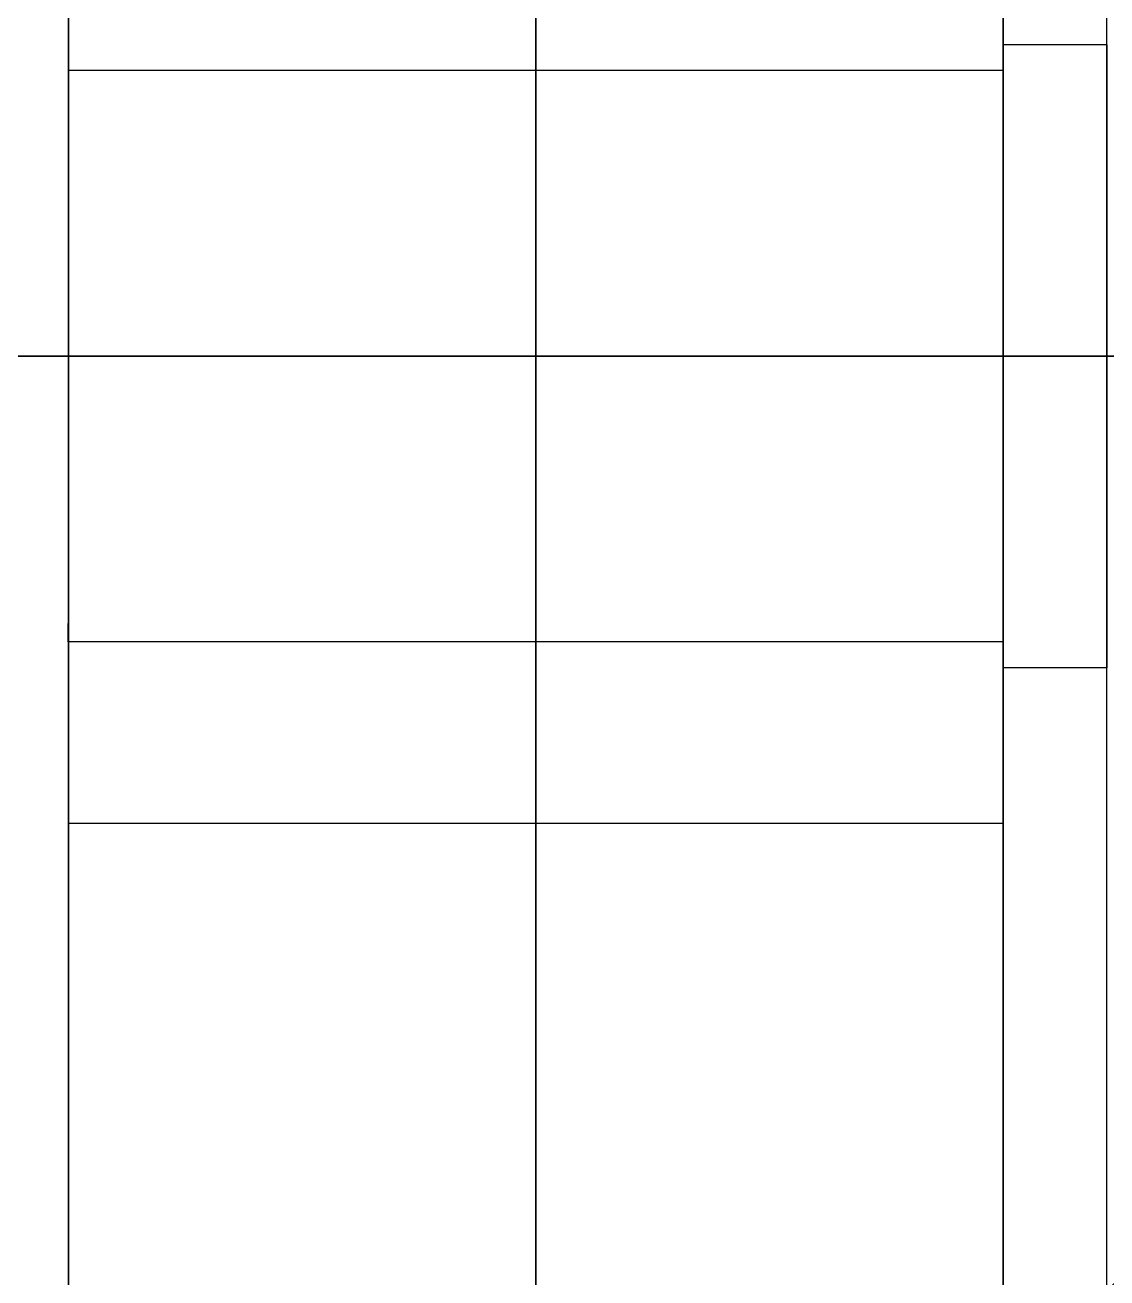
# Model space of a CAD drawing. Header units: millimetres. Extents: x -6529 to 809, y -8611 to 207.
# Drawn here: x 750.19 to 771.03, y -7332.75 to -7308.63 of the extents above; entities that cross this region are included whole.
import ezdxf

# ---------------------------------------------------------------- set-up
doc = ezdxf.new("R2010")
doc.units = ezdxf.units.MM
doc.header["$MEASUREMENT"] = 0
doc.layers.add('platen', color=7, linetype='Continuous', true_color=0x007f00)
doc.layers.add('staal', color=5, linetype='Continuous', true_color=0x0000ff)

# ---------------------------------------------------------------- blocks, each defined once
blk = doc.blocks.new('plaat base')
at = {"layer": 'platen'}
for p, q in [((20, -32), (20, -32, 18)), ((14.5, -37.5), (14.5, -37.5, 18)), ((25.5, -37.5), (25.5, -37.5, 18)), ((20, -43), (20, -43, 18)), ((20, -107), (20, -107, 18)), ((14.5, -112.5), (14.5, -112.5, 18)), ((25.5, -112.5), (25.5, -112.5, 18)), ((20, -118), (20, -118, 18)), ((20, -182), (20, -182, 18)), ((14.5, -187.5), (14.5, -187.5, 18)), ((25.5, -187.5), (25.5, -187.5, 18)), ((20, -193), (20, -193, 18)), ((20, -257), (20, -257, 18)), ((14.5, -262.5), (14.5, -262.5, 18)), ((25.5, -262.5), (25.5, -262.5, 18)), ((20, -268), (20, -268, 18)), ((20, -632), (20, -632, 18)), ((14.5, -637.5), (14.5, -637.5, 18)), ((25.5, -637.5), (25.5, -637.5, 18)), ((20, -643), (20, -643, 18)), ((20, -707), (20, -707, 18)), ((14.5, -712.5), (14.5, -712.5, 18)), ((25.5, -712.5), (25.5, -712.5, 18)), ((20, -718), (20, -718, 18)), ((20, -782), (20, -782, 18)), ((14.5, -787.5), (14.5, -787.5, 18)), ((25.5, -787.5), (25.5, -787.5, 18)), ((20, -793), (20, -793, 18)), ((20, -857), (20, -857, 18)), ((14.5, -862.5), (14.5, -862.5, 18)), ((25.5, -862.5), (25.5, -862.5, 18)), ((20, -868), (20, -868, 18))]:
    blk.add_line(p, q, dxfattribs=at)
for points in [[(1258, -300), (1258, -121), (1258, 58)], [(1258, -300, 18), (1258, -121, 18), (1258, 58, 18)], [(1258, -300, 9), (1258, -121, 9), (1258, 58, 9)], [(358, 0), (179, 0), (0, 0)], [(358, 0, 18), (179, 0, 18), (0, 0, 18)], [(358, 0, 9), (179, 0, 9), (0, 0, 9)], [(0, -300), (29, -300), (58, -300)], [(0, -300, 18), (29, -300, 18), (58, -300, 18)], [(0, -300, 9), (29, -300, 9), (58, -300, 9)], [(29, -300), (29, -300, 9), (29, -300, 18)], [(58, -600), (29, -600), (0, -600)], [(58, -600, 18), (29, -600, 18), (0, -600, 18)], [(58, -600, 9), (29, -600, 9), (0, -600, 9)], [(29, -600), (29, -600, 9), (29, -600, 18)], [(0, -900), (29, -900), (58, -900)], [(0, -900, 18), (29, -900, 18), (58, -900, 18)], [(0, -900, 9), (29, -900, 9), (58, -900, 9)], [(29, -900), (29, -900, 9), (29, -900, 18)]]:
    blk.add_open_spline(points, degree=2, dxfattribs=at)
for points in [[(25.5, -37.5), (25.5, -43), (20, -43), (14.5, -43), (14.5, -37.5), (14.5, -32), (20, -32), (25.5, -32), (25.5, -37.5)], [(25.5, -37.5, 18), (25.5, -43, 18), (20, -43, 18), (14.5, -43, 18), (14.5, -37.5, 18), (14.5, -32, 18), (20, -32, 18), (25.5, -32, 18), (25.5, -37.5, 18)], [(25.5, -112.5), (25.5, -118), (20, -118), (14.5, -118), (14.5, -112.5), (14.5, -107), (20, -107), (25.5, -107), (25.5, -112.5)], [(25.5, -112.5, 18), (25.5, -118, 18), (20, -118, 18), (14.5, -118, 18), (14.5, -112.5, 18), (14.5, -107, 18), (20, -107, 18), (25.5, -107, 18), (25.5, -112.5, 18)], [(25.5, -187.5), (25.5, -193), (20, -193), (14.5, -193), (14.5, -187.5), (14.5, -182), (20, -182), (25.5, -182), (25.5, -187.5)], [(25.5, -187.5, 18), (25.5, -193, 18), (20, -193, 18), (14.5, -193, 18), (14.5, -187.5, 18), (14.5, -182, 18), (20, -182, 18), (25.5, -182, 18), (25.5, -187.5, 18)], [(25.5, -262.5), (25.5, -268), (20, -268), (14.5, -268), (14.5, -262.5), (14.5, -257), (20, -257), (25.5, -257), (25.5, -262.5)], [(25.5, -262.5, 18), (25.5, -268, 18), (20, -268, 18), (14.5, -268, 18), (14.5, -262.5, 18), (14.5, -257, 18), (20, -257, 18), (25.5, -257, 18), (25.5, -262.5, 18)], [(25.5, -637.5), (25.5, -643), (20, -643), (14.5, -643), (14.5, -637.5), (14.5, -632), (20, -632), (25.5, -632), (25.5, -637.5)], [(25.5, -637.5, 18), (25.5, -643, 18), (20, -643, 18), (14.5, -643, 18), (14.5, -637.5, 18), (14.5, -632, 18), (20, -632, 18), (25.5, -632, 18), (25.5, -637.5, 18)], [(25.5, -712.5), (25.5, -718), (20, -718), (14.5, -718), (14.5, -712.5), (14.5, -707), (20, -707), (25.5, -707), (25.5, -712.5)], [(25.5, -712.5, 18), (25.5, -718, 18), (20, -718, 18), (14.5, -718, 18), (14.5, -712.5, 18), (14.5, -707, 18), (20, -707, 18), (25.5, -707, 18), (25.5, -712.5, 18)], [(25.5, -787.5), (25.5, -793), (20, -793), (14.5, -793), (14.5, -787.5), (14.5, -782), (20, -782), (25.5, -782), (25.5, -787.5)], [(25.5, -787.5, 18), (25.5, -793, 18), (20, -793, 18), (14.5, -793, 18), (14.5, -787.5, 18), (14.5, -782, 18), (20, -782, 18), (25.5, -782, 18), (25.5, -787.5, 18)], [(25.5, -862.5), (25.5, -868), (20, -868), (14.5, -868), (14.5, -862.5), (14.5, -857), (20, -857), (25.5, -857), (25.5, -862.5)], [(25.5, -862.5, 18), (25.5, -868, 18), (20, -868, 18), (14.5, -868, 18), (14.5, -862.5, 18), (14.5, -857, 18), (20, -857, 18), (25.5, -857, 18), (25.5, -862.5, 18)]]:
    blk.add_rational_spline(points, [1, 0.707106781187, 1, 0.707106781187, 1, 0.707106781187, 1, 0.707106781187, 1], degree=2, knots=[-31.415927, -31.415927, -31.415927, -23.561945, -23.561945, -15.707963, -15.707963, -7.853982, -7.853982, 0, 0, 0], dxfattribs=at)
blk = doc.blocks.new('plaat laag')
at = {"layer": 'platen'}
for p, q in [((-4.266, -1290.493, 562.5), (13.734, -1290.552, 562.5)), ((-4.266, -1290.493, 412.5), (13.734, -1290.552, 412.5)), ((-4.266, -1290.493, 337.5), (13.734, -1290.552, 337.5)), ((-4.266, -1290.493, 487.5), (13.734, -1290.552, 487.5)), ((-4.285, -1295.993, 568), (13.715, -1296.052, 568)), ((-4.285, -1295.993, 557), (13.715, -1296.052, 557)), ((-4.285, -1295.993, 418), (13.715, -1296.052, 418)), ((-4.285, -1295.993, 407), (13.715, -1296.052, 407)), ((-4.285, -1295.993, 343), (13.715, -1296.052, 343)), ((-4.285, -1295.993, 332), (13.715, -1296.052, 332)), ((-4.285, -1295.993, 493), (13.715, -1296.052, 493)), ((-4.285, -1295.993, 482), (13.715, -1296.052, 482)), ((-4.303, -1301.493, 562.5), (13.697, -1301.552, 562.5)), ((-4.303, -1301.493, 412.5), (13.697, -1301.552, 412.5)), ((-4.303, -1301.493, 337.5), (13.697, -1301.552, 337.5)), ((-4.303, -1301.493, 487.5), (13.697, -1301.552, 487.5))]:
    blk.add_line(p, q, dxfattribs=at)
for points in [[(-3.167, -957.995, 600), (-3.759, -1136.994, 600), (-4.351, -1315.993, 600)], [(5.833, -958.025, 600), (5.241, -1137.024, 600), (4.649, -1316.023, 600)], [(14.833, -958.054, 600), (14.241, -1137.053, 600), (13.649, -1316.052, 600)], [(-4.351, -1315.993, 300), (-4.255, -1286.993, 300), (-4.159, -1257.993, 300)], [(-4.351, -1315.993, 300), (-4.255, -1286.993, 300), (-4.159, -1257.993, 300)], [(4.649, -1316.023, 300), (4.745, -1287.023, 300), (4.841, -1258.023, 300)], [(4.649, -1316.023, 300), (4.745, -1287.023, 300), (4.841, -1258.023, 300)], [(13.649, -1316.052, 300), (13.745, -1287.052, 300), (13.841, -1258.053, 300)], [(13.649, -1316.052, 300), (13.745, -1287.052, 300), (13.841, -1258.053, 300)], [(-4.255, -1286.993, 300), (4.745, -1287.023, 300), (13.745, -1287.052, 300)], [(-4.255, -1286.993, 300), (4.745, -1287.023, 300), (13.745, -1287.052, 300)]]:
    blk.add_open_spline(points, degree=2, dxfattribs=at)
for points in [[(-4.266, -1290.493, 562.5), (-4.266, -1290.493, 557), (-4.285, -1295.993, 557), (-4.303, -1301.493, 557), (-4.303, -1301.493, 562.5), (-4.303, -1301.493, 568), (-4.285, -1295.993, 568), (-4.266, -1290.493, 568), (-4.266, -1290.493, 562.5)], [(-4.266, -1290.493, 412.5), (-4.266, -1290.493, 407), (-4.285, -1295.993, 407), (-4.303, -1301.493, 407), (-4.303, -1301.493, 412.5), (-4.303, -1301.493, 418), (-4.285, -1295.993, 418), (-4.266, -1290.493, 418), (-4.266, -1290.493, 412.5)], [(-4.266, -1290.493, 337.5), (-4.266, -1290.493, 332), (-4.285, -1295.993, 332), (-4.303, -1301.493, 332), (-4.303, -1301.493, 337.5), (-4.303, -1301.493, 343), (-4.285, -1295.993, 343), (-4.266, -1290.493, 343), (-4.266, -1290.493, 337.5)], [(-4.266, -1290.493, 487.5), (-4.266, -1290.493, 482), (-4.285, -1295.993, 482), (-4.303, -1301.493, 482), (-4.303, -1301.493, 487.5), (-4.303, -1301.493, 493), (-4.285, -1295.993, 493), (-4.266, -1290.493, 493), (-4.266, -1290.493, 487.5)], [(13.734, -1290.552, 562.5), (13.734, -1290.552, 557), (13.715, -1296.052, 557), (13.697, -1301.552, 557), (13.697, -1301.552, 562.5), (13.697, -1301.552, 568), (13.715, -1296.052, 568), (13.734, -1290.552, 568), (13.734, -1290.552, 562.5)], [(13.734, -1290.552, 412.5), (13.734, -1290.552, 407), (13.715, -1296.052, 407), (13.697, -1301.552, 407), (13.697, -1301.552, 412.5), (13.697, -1301.552, 418), (13.715, -1296.052, 418), (13.734, -1290.552, 418), (13.734, -1290.552, 412.5)], [(13.734, -1290.552, 337.5), (13.734, -1290.552, 332), (13.715, -1296.052, 332), (13.697, -1301.552, 332), (13.697, -1301.552, 337.5), (13.697, -1301.552, 343), (13.715, -1296.052, 343), (13.734, -1290.552, 343), (13.734, -1290.552, 337.5)], [(13.734, -1290.552, 487.5), (13.734, -1290.552, 482), (13.715, -1296.052, 482), (13.697, -1301.552, 482), (13.697, -1301.552, 487.5), (13.697, -1301.552, 493), (13.715, -1296.052, 493), (13.734, -1290.552, 493), (13.734, -1290.552, 487.5)]]:
    blk.add_rational_spline(points, [1, 0.707106781187, 1, 0.707106781187, 1, 0.707106781187, 1, 0.707106781187, 1], degree=2, knots=[-31.415927, -31.415927, -31.415927, -23.561945, -23.561945, -15.707963, -15.707963, -7.853982, -7.853982, 0, 0, 0], dxfattribs=at)
blk = doc.blocks.new('top plaat')
at = {"layer": 'platen'}
for points in [[(1276, 0), (1276, 20), (1276, 40)], [(1276, 0, 18), (1276, 20, 18), (1276, 40, 18)], [(1276, 0, 9), (1276, 20, 9), (1276, 40, 9)], [(1276, 20), (1276, 20, 9), (1276, 20, 18)]]:
    blk.add_open_spline(points, degree=2, dxfattribs=at)

msp = doc.modelspace()

# ---------------------------------------------------------------- linework, layer by layer
at = {"layer": 'staal'}
for p, q in [((771.026, -7309.003, 1821.5), (769.026, -7309.003, 1821.5)), ((771.026, -7309.003, 1896.5), (769.026, -7309.003, 1896.5)), ((771.026, -7309.003, 1671.5), (769.026, -7309.003, 1671.5)), ((771.026, -7309.003, 1746.5), (769.026, -7309.003, 1746.5)), ((771.026, -7309.003, 1521.5), (769.026, -7309.003, 1521.5)), ((771.026, -7309.003, 1596.5), (769.026, -7309.003, 1596.5)), ((771.026, -7309.003, 1446.5), (769.026, -7309.003, 1446.5)), ((771.026, -7309.003, 1371.5), (769.026, -7309.003, 1371.5)), ((771.026, -7309.003, 771.5), (769.026, -7309.003, 771.5)), ((771.026, -7309.003, 846.5), (769.026, -7309.003, 846.5)), ((771.026, -7309.003, 996.5), (769.026, -7309.003, 996.5)), ((771.026, -7309.003, 921.5), (769.026, -7309.003, 921.5)), ((771.026, -7309.003, 1146.5), (769.026, -7309.003, 1146.5)), ((771.026, -7309.003, 1071.5), (769.026, -7309.003, 1071.5)), ((771.026, -7309.003, 1296.5), (769.026, -7309.003, 1296.5)), ((771.026, -7309.003, 1221.5), (769.026, -7309.003, 1221.5)), ((771.026, -7309.003, 95.5), (769.026, -7309.003, 95.5)), ((771.026, -7309.003, 170.5), (769.026, -7309.003, 170.5)), ((771.026, -7309.003, 320.5), (769.026, -7309.003, 320.5)), ((771.026, -7309.003, 245.5), (769.026, -7309.003, 245.5)), ((771.026, -7309.003, 470.5), (769.026, -7309.003, 470.5)), ((771.026, -7309.003, 395.5), (769.026, -7309.003, 395.5)), ((771.026, -7309.003, 620.5), (769.026, -7309.003, 620.5)), ((771.026, -7309.003, 545.5), (769.026, -7309.003, 545.5)), ((769.026, -7315.003, 716), (771.026, -7315.003, 716)), ((769.026, -7315.003, 1952), (771.026, -7315.003, 1952)), ((771.026, -7315.003, 1815.5), (769.026, -7315.003, 1815.5)), ((771.026, -7315.003, 1827.5), (769.026, -7315.003, 1827.5)), ((771.026, -7315.003, 1890.5), (769.026, -7315.003, 1890.5)), ((771.026, -7315.003, 1902.5), (769.026, -7315.003, 1902.5)), ((771.026, -7315.003, 1665.5), (769.026, -7315.003, 1665.5)), ((771.026, -7315.003, 1677.5), (769.026, -7315.003, 1677.5)), ((771.026, -7315.003, 1740.5), (769.026, -7315.003, 1740.5)), ((771.026, -7315.003, 1752.5), (769.026, -7315.003, 1752.5)), ((771.026, -7315.003, 1515.5), (769.026, -7315.003, 1515.5)), ((771.026, -7315.003, 1527.5), (769.026, -7315.003, 1527.5)), ((771.026, -7315.003, 1590.5), (769.026, -7315.003, 1590.5)), ((771.026, -7315.003, 1602.5), (769.026, -7315.003, 1602.5)), ((771.026, -7315.003, 1440.5), (769.026, -7315.003, 1440.5)), ((771.026, -7315.003, 1452.5), (769.026, -7315.003, 1452.5)), ((771.026, -7315.003, 1365.5), (769.026, -7315.003, 1365.5)), ((771.026, -7315.003, 1377.5), (769.026, -7315.003, 1377.5)), ((771.026, -7315.003, 765.5), (769.026, -7315.003, 765.5)), ((771.026, -7315.003, 777.5), (769.026, -7315.003, 777.5)), ((771.026, -7315.003, 840.5), (769.026, -7315.003, 840.5)), ((771.026, -7315.003, 852.5), (769.026, -7315.003, 852.5)), ((771.026, -7315.003, 990.5), (769.026, -7315.003, 990.5)), ((771.026, -7315.003, 1002.5), (769.026, -7315.003, 1002.5)), ((771.026, -7315.003, 915.5), (769.026, -7315.003, 915.5)), ((771.026, -7315.003, 927.5), (769.026, -7315.003, 927.5)), ((771.026, -7315.003, 1140.5), (769.026, -7315.003, 1140.5)), ((771.026, -7315.003, 1152.5), (769.026, -7315.003, 1152.5)), ((771.026, -7315.003, 1065.5), (769.026, -7315.003, 1065.5)), ((771.026, -7315.003, 1077.5), (769.026, -7315.003, 1077.5)), ((771.026, -7315.003, 1290.5), (769.026, -7315.003, 1290.5)), ((771.026, -7315.003, 1302.5), (769.026, -7315.003, 1302.5)), ((771.026, -7315.003, 1215.5), (769.026, -7315.003, 1215.5)), ((771.026, -7315.003, 1227.5), (769.026, -7315.003, 1227.5)), ((769.026, -7315.003, 40), (771.026, -7315.003, 40)), ((771.026, -7315.003, 89.5), (769.026, -7315.003, 89.5)), ((771.026, -7315.003, 101.5), (769.026, -7315.003, 101.5)), ((771.026, -7315.003, 164.5), (769.026, -7315.003, 164.5)), ((771.026, -7315.003, 176.5), (769.026, -7315.003, 176.5)), ((771.026, -7315.003, 314.5), (769.026, -7315.003, 314.5)), ((771.026, -7315.003, 326.5), (769.026, -7315.003, 326.5)), ((771.026, -7315.003, 239.5), (769.026, -7315.003, 239.5)), ((771.026, -7315.003, 251.5), (769.026, -7315.003, 251.5)), ((771.026, -7315.003, 464.5), (769.026, -7315.003, 464.5)), ((771.026, -7315.003, 476.5), (769.026, -7315.003, 476.5)), ((771.026, -7315.003, 389.5), (769.026, -7315.003, 389.5)), ((771.026, -7315.003, 401.5), (769.026, -7315.003, 401.5)), ((771.026, -7315.003, 614.5), (769.026, -7315.003, 614.5)), ((771.026, -7315.003, 626.5), (769.026, -7315.003, 626.5)), ((771.026, -7315.003, 539.5), (769.026, -7315.003, 539.5)), ((771.026, -7315.003, 551.5), (769.026, -7315.003, 551.5)), ((771.026, -7321.003, 1821.5), (769.026, -7321.003, 1821.5)), ((771.026, -7321.003, 1896.5), (769.026, -7321.003, 1896.5)), ((771.026, -7321.003, 1671.5), (769.026, -7321.003, 1671.5)), ((771.026, -7321.003, 1746.5), (769.026, -7321.003, 1746.5)), ((771.026, -7321.003, 1521.5), (769.026, -7321.003, 1521.5)), ((771.026, -7321.003, 1596.5), (769.026, -7321.003, 1596.5)), ((771.026, -7321.003, 1446.5), (769.026, -7321.003, 1446.5)), ((771.026, -7321.003, 1371.5), (769.026, -7321.003, 1371.5)), ((771.026, -7321.003, 771.5), (769.026, -7321.003, 771.5)), ((771.026, -7321.003, 846.5), (769.026, -7321.003, 846.5)), ((771.026, -7321.003, 996.5), (769.026, -7321.003, 996.5)), ((771.026, -7321.003, 921.5), (769.026, -7321.003, 921.5)), ((771.026, -7321.003, 1146.5), (769.026, -7321.003, 1146.5)), ((771.026, -7321.003, 1071.5), (769.026, -7321.003, 1071.5)), ((771.026, -7321.003, 1296.5), (769.026, -7321.003, 1296.5)), ((771.026, -7321.003, 1221.5), (769.026, -7321.003, 1221.5)), ((771.026, -7321.003, 95.5), (769.026, -7321.003, 95.5)), ((771.026, -7321.003, 170.5), (769.026, -7321.003, 170.5)), ((771.026, -7321.003, 320.5), (769.026, -7321.003, 320.5)), ((771.026, -7321.003, 245.5), (769.026, -7321.003, 245.5)), ((771.026, -7321.003, 470.5), (769.026, -7321.003, 470.5)), ((771.026, -7321.003, 395.5), (769.026, -7321.003, 395.5)), ((771.026, -7321.003, 620.5), (769.026, -7321.003, 620.5)), ((771.026, -7321.003, 545.5), (769.026, -7321.003, 545.5))]:
    msp.add_line(p, q, dxfattribs=at)
for points in [[(809.026, -7295.003, 1952), (789.026, -7315.003, 1952), (769.026, -7335.003, 1952)], [(769.026, -7335.003, 1992), (789.026, -7315.003, 1992), (809.026, -7295.003, 1992)], [(809.026, -7295.003, 1992), (789.026, -7315.003, 1992), (769.026, -7335.003, 1992)], [(769.026, -7295.003, 716), (769.026, -7315.003, 716), (769.026, -7335.003, 716)], [(769.026, -7295.003, 1952), (769.026, -7315.003, 1952), (769.026, -7335.003, 1952)], [(769.026, -7295.003, 1334), (769.026, -7315.003, 1334), (769.026, -7335.003, 1334)], [(809.026, -7295.003), (789.026, -7315.003), (769.026, -7335.003)], [(769.026, -7335.003, 40), (789.026, -7315.003, 40), (809.026, -7295.003, 40)], [(809.026, -7295.003), (789.026, -7315.003), (769.026, -7335.003)], [(769.026, -7335.003, 40), (789.026, -7315.003, 40), (809.026, -7295.003, 40)], [(809.026, -7295.003, 716), (789.026, -7315.003, 716), (769.026, -7335.003, 716)], [(809.026, -7295.003, 676), (789.026, -7315.003, 676), (769.026, -7335.003, 676)], [(769.026, -7335.003, 716), (789.026, -7315.003, 716), (809.026, -7295.003, 716)], [(769.026, -7295.003, 40), (769.026, -7315.003, 40), (769.026, -7335.003, 40)], [(769.026, -7295.003, 676), (769.026, -7315.003, 676), (769.026, -7335.003, 676)], [(769.026, -7295.003, 658), (769.026, -7315.003, 658), (769.026, -7335.003, 658)], [(771.026, -7333.003, 716), (771.026, -7315.003, 716), (771.026, -7297.003, 716)], [(771.026, -7333.003, 1952), (771.026, -7315.003, 1952), (771.026, -7297.003, 1952)], [(771.026, -7333.003, 1334), (771.026, -7315.003, 1334), (771.026, -7297.003, 1334)], [(807.026, -7297.003, 38), (789.026, -7315.003, 38), (771.026, -7333.003, 38)], [(771.026, -7333.003, 2), (789.026, -7315.003, 2), (807.026, -7297.003, 2)], [(807.026, -7297.003, 38), (789.026, -7315.003, 38), (771.026, -7333.003, 38)], [(771.026, -7333.003, 2), (789.026, -7315.003, 2), (807.026, -7297.003, 2)], [(771.026, -7333.003, 714), (789.026, -7315.003, 714), (807.026, -7297.003, 714)], [(807.026, -7297.003, 678), (789.026, -7315.003, 678), (771.026, -7333.003, 678)], [(807.026, -7297.003, 714), (789.026, -7315.003, 714), (771.026, -7333.003, 714)], [(771.026, -7333.003, 678), (789.026, -7315.003, 678), (807.026, -7297.003, 678)], [(771.026, -7333.003, 40), (771.026, -7315.003, 40), (771.026, -7297.003, 40)], [(771.026, -7333.003, 676), (771.026, -7315.003, 676), (771.026, -7297.003, 676)], [(771.026, -7333.003, 658), (771.026, -7315.003, 658), (771.026, -7297.003, 658)], [(718.526, -7315.003, 1992), (753.776, -7315.003, 1992), (789.026, -7315.003, 1992)], [(718.526, -7315.003, 1990), (753.776, -7315.003, 1990), (789.026, -7315.003, 1990)], [(718.526, -7315.003, 1954), (753.776, -7315.003, 1954), (789.026, -7315.003, 1954)], [(718.526, -7315.003, 1952), (753.776, -7315.003, 1952), (789.026, -7315.003, 1952)], [(789.026, -7315.003, 40), (753.776, -7315.003, 40), (718.526, -7315.003, 40)], [(789.026, -7315.003, 38), (753.776, -7315.003, 38), (718.526, -7315.003, 38)], [(789.026, -7315.003, 2), (753.776, -7315.003, 2), (718.526, -7315.003, 2)], [(789.026, -7315.003), (753.776, -7315.003), (718.526, -7315.003)], [(718.526, -7315.003, 716), (753.776, -7315.003, 716), (789.026, -7315.003, 716)], [(718.526, -7315.003, 714), (753.776, -7315.003, 714), (789.026, -7315.003, 714)], [(718.526, -7315.003, 678), (753.776, -7315.003, 678), (789.026, -7315.003, 678)], [(718.526, -7315.003, 676), (753.776, -7315.003, 676), (789.026, -7315.003, 676)], [(769.026, -7315.003, 716), (769.026, -7315.003, 740.75), (769.026, -7315.003, 765.5)], [(769.026, -7315.003, 777.5), (769.026, -7315.003, 809), (769.026, -7315.003, 840.5)], [(769.026, -7315.003, 852.5), (769.026, -7315.003, 884), (769.026, -7315.003, 915.5)], [(769.026, -7315.003, 927.5), (769.026, -7315.003, 959), (769.026, -7315.003, 990.5)], [(769.026, -7315.003, 1002.5), (769.026, -7315.003, 1034), (769.026, -7315.003, 1065.5)], [(769.026, -7315.003, 1077.5), (769.026, -7315.003, 1109), (769.026, -7315.003, 1140.5)], [(769.026, -7315.003, 1152.5), (769.026, -7315.003, 1184), (769.026, -7315.003, 1215.5)], [(769.026, -7315.003, 1227.5), (769.026, -7315.003, 1259), (769.026, -7315.003, 1290.5)], [(769.026, -7315.003, 1302.5), (769.026, -7315.003, 1334), (769.026, -7315.003, 1365.5)], [(769.026, -7315.003, 1377.5), (769.026, -7315.003, 1409), (769.026, -7315.003, 1440.5)], [(769.026, -7315.003, 1452.5), (769.026, -7315.003, 1484), (769.026, -7315.003, 1515.5)], [(769.026, -7315.003, 1527.5), (769.026, -7315.003, 1559), (769.026, -7315.003, 1590.5)], [(769.026, -7315.003, 1602.5), (769.026, -7315.003, 1634), (769.026, -7315.003, 1665.5)], [(769.026, -7315.003, 1677.5), (769.026, -7315.003, 1709), (769.026, -7315.003, 1740.5)], [(769.026, -7315.003, 1752.5), (769.026, -7315.003, 1784), (769.026, -7315.003, 1815.5)], [(769.026, -7315.003, 1827.5), (769.026, -7315.003, 1859), (769.026, -7315.003, 1890.5)], [(769.026, -7315.003, 1902.5), (769.026, -7315.003, 1927.25), (769.026, -7315.003, 1952)], [(769.026, -7315.003, 40), (769.026, -7315.003, 64.75), (769.026, -7315.003, 89.5)], [(769.026, -7315.003, 101.5), (769.026, -7315.003, 133), (769.026, -7315.003, 164.5)], [(769.026, -7315.003, 176.5), (769.026, -7315.003, 208), (769.026, -7315.003, 239.5)], [(769.026, -7315.003, 251.5), (769.026, -7315.003, 283), (769.026, -7315.003, 314.5)], [(769.026, -7315.003, 326.5), (769.026, -7315.003, 358), (769.026, -7315.003, 389.5)], [(769.026, -7315.003, 401.5), (769.026, -7315.003, 433), (769.026, -7315.003, 464.5)], [(769.026, -7315.003, 476.5), (769.026, -7315.003, 508), (769.026, -7315.003, 539.5)], [(769.026, -7315.003, 551.5), (769.026, -7315.003, 583), (769.026, -7315.003, 614.5)], [(769.026, -7315.003, 626.5), (769.026, -7315.003, 651.25), (769.026, -7315.003, 676)], [(771.026, -7315.003, 716), (771.026, -7315.003, 740.75), (771.026, -7315.003, 765.5)], [(771.026, -7315.003, 777.5), (771.026, -7315.003, 809), (771.026, -7315.003, 840.5)], [(771.026, -7315.003, 852.5), (771.026, -7315.003, 884), (771.026, -7315.003, 915.5)], [(771.026, -7315.003, 927.5), (771.026, -7315.003, 959), (771.026, -7315.003, 990.5)], [(771.026, -7315.003, 1002.5), (771.026, -7315.003, 1034), (771.026, -7315.003, 1065.5)], [(771.026, -7315.003, 1077.5), (771.026, -7315.003, 1109), (771.026, -7315.003, 1140.5)], [(771.026, -7315.003, 1152.5), (771.026, -7315.003, 1184), (771.026, -7315.003, 1215.5)], [(771.026, -7315.003, 1227.5), (771.026, -7315.003, 1259), (771.026, -7315.003, 1290.5)], [(771.026, -7315.003, 1302.5), (771.026, -7315.003, 1334), (771.026, -7315.003, 1365.5)], [(771.026, -7315.003, 1377.5), (771.026, -7315.003, 1409), (771.026, -7315.003, 1440.5)], [(771.026, -7315.003, 1452.5), (771.026, -7315.003, 1484), (771.026, -7315.003, 1515.5)], [(771.026, -7315.003, 1527.5), (771.026, -7315.003, 1559), (771.026, -7315.003, 1590.5)], [(771.026, -7315.003, 1602.5), (771.026, -7315.003, 1634), (771.026, -7315.003, 1665.5)], [(771.026, -7315.003, 1677.5), (771.026, -7315.003, 1709), (771.026, -7315.003, 1740.5)], [(771.026, -7315.003, 1752.5), (771.026, -7315.003, 1784), (771.026, -7315.003, 1815.5)], [(771.026, -7315.003, 1827.5), (771.026, -7315.003, 1859), (771.026, -7315.003, 1890.5)], [(771.026, -7315.003, 1902.5), (771.026, -7315.003, 1927.25), (771.026, -7315.003, 1952)], [(771.026, -7315.003, 40), (771.026, -7315.003, 64.75), (771.026, -7315.003, 89.5)], [(771.026, -7315.003, 101.5), (771.026, -7315.003, 133), (771.026, -7315.003, 164.5)], [(771.026, -7315.003, 176.5), (771.026, -7315.003, 208), (771.026, -7315.003, 239.5)], [(771.026, -7315.003, 251.5), (771.026, -7315.003, 283), (771.026, -7315.003, 314.5)], [(771.026, -7315.003, 326.5), (771.026, -7315.003, 358), (771.026, -7315.003, 389.5)], [(771.026, -7315.003, 401.5), (771.026, -7315.003, 433), (771.026, -7315.003, 464.5)], [(771.026, -7315.003, 476.5), (771.026, -7315.003, 508), (771.026, -7315.003, 539.5)], [(771.026, -7315.003, 551.5), (771.026, -7315.003, 583), (771.026, -7315.003, 614.5)], [(771.026, -7315.003, 626.5), (771.026, -7315.003, 651.25), (771.026, -7315.003, 676)]]:
    msp.add_open_spline(points, degree=2, dxfattribs=at)
for points, weights, knots in [([(769.026, -7309.003, 1821.5), (769.026, -7309.003, 1827.5), (769.026, -7315.003, 1827.5), (769.026, -7321.003, 1827.5), (769.026, -7321.003, 1821.5), (769.026, -7321.003, 1815.5), (769.026, -7315.003, 1815.5), (769.026, -7309.003, 1815.5), (769.026, -7309.003, 1821.5)], [1, 0.707106781187, 1, 0.707106781187, 1, 0.707106781187, 1, 0.707106781187, 1], [0, 0, 0, 7.853982, 7.853982, 15.707963, 15.707963, 23.561945, 23.561945, 31.415927, 31.415927, 31.415927]), ([(769.026, -7309.003, 1896.5), (769.026, -7309.003, 1902.5), (769.026, -7315.003, 1902.5), (769.026, -7321.003, 1902.5), (769.026, -7321.003, 1896.5), (769.026, -7321.003, 1890.5), (769.026, -7315.003, 1890.5), (769.026, -7309.003, 1890.5), (769.026, -7309.003, 1896.5)], [1, 0.707106781187, 1, 0.707106781187, 1, 0.707106781187, 1, 0.707106781187, 1], [0, 0, 0, 7.853982, 7.853982, 15.707963, 15.707963, 23.561945, 23.561945, 31.415927, 31.415927, 31.415927]), ([(769.026, -7309.003, 1671.5), (769.026, -7309.003, 1677.5), (769.026, -7315.003, 1677.5), (769.026, -7321.003, 1677.5), (769.026, -7321.003, 1671.5), (769.026, -7321.003, 1665.5), (769.026, -7315.003, 1665.5), (769.026, -7309.003, 1665.5), (769.026, -7309.003, 1671.5)], [1, 0.707106781187, 1, 0.707106781187, 1, 0.707106781187, 1, 0.707106781187, 1], [0, 0, 0, 7.853982, 7.853982, 15.707963, 15.707963, 23.561945, 23.561945, 31.415927, 31.415927, 31.415927]), ([(769.026, -7309.003, 1746.5), (769.026, -7309.003, 1752.5), (769.026, -7315.003, 1752.5), (769.026, -7321.003, 1752.5), (769.026, -7321.003, 1746.5), (769.026, -7321.003, 1740.5), (769.026, -7315.003, 1740.5), (769.026, -7309.003, 1740.5), (769.026, -7309.003, 1746.5)], [1, 0.707106781187, 1, 0.707106781187, 1, 0.707106781187, 1, 0.707106781187, 1], [0, 0, 0, 7.853982, 7.853982, 15.707963, 15.707963, 23.561945, 23.561945, 31.415927, 31.415927, 31.415927]), ([(769.026, -7309.003, 1521.5), (769.026, -7309.003, 1527.5), (769.026, -7315.003, 1527.5), (769.026, -7321.003, 1527.5), (769.026, -7321.003, 1521.5), (769.026, -7321.003, 1515.5), (769.026, -7315.003, 1515.5), (769.026, -7309.003, 1515.5), (769.026, -7309.003, 1521.5)], [0.999999860338, 0.707106851018, 1, 0.707106781187, 1, 0.707106781187, 1, 0.707106781187, 1], [0, 0, 0, 7.85398, 7.85398, 15.707962, 15.707962, 23.561944, 23.561944, 31.415927, 31.415927, 31.415927]), ([(769.026, -7309.003, 1596.5), (769.026, -7309.003, 1602.5), (769.026, -7315.003, 1602.5), (769.026, -7321.003, 1602.5), (769.026, -7321.003, 1596.5), (769.026, -7321.003, 1590.5), (769.026, -7315.003, 1590.5), (769.026, -7309.003, 1590.5), (769.026, -7309.003, 1596.5)], [1, 0.707106781187, 1, 0.707106781187, 1, 0.707106781187, 1, 0.707106781187, 1], [0, 0, 0, 7.853982, 7.853982, 15.707963, 15.707963, 23.561945, 23.561945, 31.415927, 31.415927, 31.415927]), ([(769.026, -7309.003, 1446.5), (769.026, -7309.003, 1452.5), (769.026, -7315.003, 1452.5), (769.026, -7321.003, 1452.5), (769.026, -7321.003, 1446.5), (769.026, -7321.003, 1440.5), (769.026, -7315.003, 1440.5), (769.026, -7309.003, 1440.5), (769.026, -7309.003, 1446.5)], [1, 0.707106781187, 1, 0.707106781187, 1, 0.707106781187, 1, 0.707106781187, 1], [0, 0, 0, 7.853982, 7.853982, 15.707963, 15.707963, 23.561945, 23.561945, 31.415927, 31.415927, 31.415927]), ([(769.026, -7309.003, 1371.5), (769.026, -7309.003, 1377.5), (769.026, -7315.003, 1377.5), (769.026, -7321.003, 1377.5), (769.026, -7321.003, 1371.5), (769.026, -7321.003, 1365.5), (769.026, -7315.003, 1365.5), (769.026, -7309.003, 1365.5), (769.026, -7309.003, 1371.5)], [1, 0.707106781187, 1, 0.707106781187, 1, 0.707106781187, 1, 0.707106781187, 1], [0, 0, 0, 7.853982, 7.853982, 15.707963, 15.707963, 23.561945, 23.561945, 31.415927, 31.415927, 31.415927]), ([(769.026, -7309.003, 771.5), (769.026, -7309.003, 777.5), (769.026, -7315.003, 777.5), (769.026, -7321.003, 777.5), (769.026, -7321.003, 771.5), (769.026, -7321.003, 765.5), (769.026, -7315.003, 765.5), (769.026, -7309.003, 765.5), (769.026, -7309.003, 771.5)], [1, 0.707106781187, 1, 0.707106781187, 1, 0.707106781187, 1, 0.707106781187, 1], [0, 0, 0, 7.853982, 7.853982, 15.707963, 15.707963, 23.561945, 23.561945, 31.415927, 31.415927, 31.415927]), ([(769.026, -7309.003, 846.5), (769.026, -7309.003, 852.5), (769.026, -7315.003, 852.5), (769.026, -7321.003, 852.5), (769.026, -7321.003, 846.5), (769.026, -7321.003, 840.5), (769.026, -7315.003, 840.5), (769.026, -7309.003, 840.5), (769.026, -7309.003, 846.5)], [1, 0.707106781187, 1, 0.707106781187, 1, 0.707106781187, 1, 0.707106781187, 1], [0, 0, 0, 7.853982, 7.853982, 15.707963, 15.707963, 23.561945, 23.561945, 31.415927, 31.415927, 31.415927]), ([(769.026, -7309.003, 996.5), (769.026, -7309.003, 1002.5), (769.026, -7315.003, 1002.5), (769.026, -7321.003, 1002.5), (769.026, -7321.003, 996.5), (769.026, -7321.003, 990.5), (769.026, -7315.003, 990.5), (769.026, -7309.003, 990.5), (769.026, -7309.003, 996.5)], [1, 0.707106781187, 1, 0.707106781187, 1, 0.707106781187, 1, 0.707106781187, 1], [0, 0, 0, 7.853982, 7.853982, 15.707963, 15.707963, 23.561945, 23.561945, 31.415927, 31.415927, 31.415927]), ([(769.026, -7309.003, 921.5), (769.026, -7309.003, 927.5), (769.026, -7315.003, 927.5), (769.026, -7321.003, 927.5), (769.026, -7321.003, 921.5), (769.026, -7321.003, 915.5), (769.026, -7315.003, 915.5), (769.026, -7309.003, 915.5), (769.026, -7309.003, 921.5)], [0.999999860338, 0.707106851018, 1, 0.707106781187, 1, 0.707106781187, 1, 0.707106781187, 1], [0, 0, 0, 7.85398, 7.85398, 15.707962, 15.707962, 23.561944, 23.561944, 31.415927, 31.415927, 31.415927]), ([(769.026, -7309.003, 1146.5), (769.026, -7309.003, 1152.5), (769.026, -7315.003, 1152.5), (769.026, -7321.003, 1152.5), (769.026, -7321.003, 1146.5), (769.026, -7321.003, 1140.5), (769.026, -7315.003, 1140.5), (769.026, -7309.003, 1140.5), (769.026, -7309.003, 1146.5)], [0.999999860338, 0.707106851018, 1, 0.707106781187, 1, 0.707106781187, 1, 0.707106781187, 1], [0, 0, 0, 7.85398, 7.85398, 15.707962, 15.707962, 23.561944, 23.561944, 31.415927, 31.415927, 31.415927]), ([(769.026, -7309.003, 1071.5), (769.026, -7309.003, 1077.5), (769.026, -7315.003, 1077.5), (769.026, -7321.003, 1077.5), (769.026, -7321.003, 1071.5), (769.026, -7321.003, 1065.5), (769.026, -7315.003, 1065.5), (769.026, -7309.003, 1065.5), (769.026, -7309.003, 1071.5)], [1, 0.707106781187, 1, 0.707106781187, 1, 0.707106781187, 1, 0.707106781187, 1], [0, 0, 0, 7.853982, 7.853982, 15.707963, 15.707963, 23.561945, 23.561945, 31.415927, 31.415927, 31.415927]), ([(769.026, -7309.003, 1296.5), (769.026, -7309.003, 1302.5), (769.026, -7315.003, 1302.5), (769.026, -7321.003, 1302.5), (769.026, -7321.003, 1296.5), (769.026, -7321.003, 1290.5), (769.026, -7315.003, 1290.5), (769.026, -7309.003, 1290.5), (769.026, -7309.003, 1296.5)], [1, 0.707106781187, 1, 0.707106781187, 1, 0.707106781187, 1, 0.707106781187, 1], [0, 0, 0, 7.853982, 7.853982, 15.707963, 15.707963, 23.561945, 23.561945, 31.415927, 31.415927, 31.415927]), ([(769.026, -7309.003, 1221.5), (769.026, -7309.003, 1227.5), (769.026, -7315.003, 1227.5), (769.026, -7321.003, 1227.5), (769.026, -7321.003, 1221.5), (769.026, -7321.003, 1215.5), (769.026, -7315.003, 1215.5), (769.026, -7309.003, 1215.5), (769.026, -7309.003, 1221.5)], [1, 0.707106781187, 1, 0.707106781187, 1, 0.707106781187, 1, 0.707106781187, 1], [0, 0, 0, 7.853982, 7.853982, 15.707963, 15.707963, 23.561945, 23.561945, 31.415927, 31.415927, 31.415927]), ([(769.026, -7309.003, 771.5), (769.026, -7309.003, 765.5), (769.026, -7315.003, 765.5), (769.026, -7321.003, 765.5), (769.026, -7321.003, 771.5)], [1, 0.707106781187, 1, 0.707106781187, 1], [-31.415927, -31.415927, -31.415927, -23.561945, -23.561945, -15.707963, -15.707963, -15.707963]), ([(769.026, -7309.003, 846.5), (769.026, -7309.003, 840.5), (769.026, -7315.003, 840.5), (769.026, -7321.003, 840.5), (769.026, -7321.003, 846.5)], [1, 0.707106781187, 1, 0.707106781187, 1], [-31.415927, -31.415927, -31.415927, -23.561945, -23.561945, -15.707963, -15.707963, -15.707963]), ([(769.026, -7309.003, 996.5), (769.026, -7309.003, 990.5), (769.026, -7315.003, 990.5), (769.026, -7321.003, 990.5), (769.026, -7321.003, 996.5)], [1, 0.707106781187, 1, 0.707106781187, 1], [-31.415927, -31.415927, -31.415927, -23.561945, -23.561945, -15.707963, -15.707963, -15.707963]), ([(769.026, -7309.003, 921.5), (769.026, -7309.003, 915.5), (769.026, -7315.003, 915.5), (769.026, -7321.003, 915.5), (769.026, -7321.003, 921.5)], [1, 0.707106781187, 1, 0.707106781187, 1], [-31.415927, -31.415927, -31.415927, -23.561945, -23.561945, -15.707963, -15.707963, -15.707963]), ([(769.026, -7309.003, 1146.5), (769.026, -7309.003, 1140.5), (769.026, -7315.003, 1140.5), (769.026, -7321.003, 1140.5), (769.026, -7321.003, 1146.5)], [1, 0.707106781187, 1, 0.707106781187, 1], [-31.415927, -31.415927, -31.415927, -23.561945, -23.561945, -15.707963, -15.707963, -15.707963]), ([(769.026, -7309.003, 1071.5), (769.026, -7309.003, 1065.5), (769.026, -7315.003, 1065.5), (769.026, -7321.003, 1065.5), (769.026, -7321.003, 1071.5)], [1, 0.707106781187, 1, 0.707106781187, 1], [-31.415927, -31.415927, -31.415927, -23.561945, -23.561945, -15.707963, -15.707963, -15.707963]), ([(769.026, -7309.003, 1296.5), (769.026, -7309.003, 1290.5), (769.026, -7315.003, 1290.5), (769.026, -7321.003, 1290.5), (769.026, -7321.003, 1296.5)], [1, 0.707106781187, 1, 0.707106781187, 1], [-31.415927, -31.415927, -31.415927, -23.561945, -23.561945, -15.707963, -15.707963, -15.707963]), ([(769.026, -7309.003, 1221.5), (769.026, -7309.003, 1215.5), (769.026, -7315.003, 1215.5), (769.026, -7321.003, 1215.5), (769.026, -7321.003, 1221.5)], [1, 0.707106781187, 1, 0.707106781187, 1], [-31.415927, -31.415927, -31.415927, -23.561945, -23.561945, -15.707963, -15.707963, -15.707963]), ([(769.026, -7309.003, 95.5), (769.026, -7309.003, 101.5), (769.026, -7315.003, 101.5), (769.026, -7321.003, 101.5), (769.026, -7321.003, 95.5), (769.026, -7321.003, 89.5), (769.026, -7315.003, 89.5), (769.026, -7309.003, 89.5), (769.026, -7309.003, 95.5)], [1, 0.707106781187, 1, 0.707106781187, 1, 0.707106781187, 1, 0.707106781187, 1], [0, 0, 0, 7.853982, 7.853982, 15.707963, 15.707963, 23.561945, 23.561945, 31.415927, 31.415927, 31.415927]), ([(769.026, -7309.003, 170.5), (769.026, -7309.003, 176.5), (769.026, -7315.003, 176.5), (769.026, -7321.003, 176.5), (769.026, -7321.003, 170.5), (769.026, -7321.003, 164.5), (769.026, -7315.003, 164.5), (769.026, -7309.003, 164.5), (769.026, -7309.003, 170.5)], [1, 0.707106781187, 1, 0.707106781187, 1, 0.707106781187, 1, 0.707106781187, 1], [0, 0, 0, 7.853982, 7.853982, 15.707963, 15.707963, 23.561945, 23.561945, 31.415927, 31.415927, 31.415927]), ([(769.026, -7309.003, 320.5), (769.026, -7309.003, 326.5), (769.026, -7315.003, 326.5), (769.026, -7321.003, 326.5), (769.026, -7321.003, 320.5), (769.026, -7321.003, 314.5), (769.026, -7315.003, 314.5), (769.026, -7309.003, 314.5), (769.026, -7309.003, 320.5)], [1, 0.707106781187, 1, 0.707106781187, 1, 0.707106781187, 1, 0.707106781187, 1], [0, 0, 0, 7.853982, 7.853982, 15.707963, 15.707963, 23.561945, 23.561945, 31.415927, 31.415927, 31.415927]), ([(769.026, -7309.003, 245.5), (769.026, -7309.003, 251.5), (769.026, -7315.003, 251.5), (769.026, -7321.003, 251.5), (769.026, -7321.003, 245.5), (769.026, -7321.003, 239.5), (769.026, -7315.003, 239.5), (769.026, -7309.003, 239.5), (769.026, -7309.003, 245.5)], [0.999999860338, 0.707106851018, 1, 0.707106781187, 1, 0.707106781187, 1, 0.707106781187, 1], [0, 0, 0, 7.85398, 7.85398, 15.707962, 15.707962, 23.561944, 23.561944, 31.415927, 31.415927, 31.415927]), ([(769.026, -7309.003, 470.5), (769.026, -7309.003, 476.5), (769.026, -7315.003, 476.5), (769.026, -7321.003, 476.5), (769.026, -7321.003, 470.5), (769.026, -7321.003, 464.5), (769.026, -7315.003, 464.5), (769.026, -7309.003, 464.5), (769.026, -7309.003, 470.5)], [0.999999860338, 0.707106851018, 1, 0.707106781187, 1, 0.707106781187, 1, 0.707106781187, 1], [0, 0, 0, 7.85398, 7.85398, 15.707962, 15.707962, 23.561944, 23.561944, 31.415927, 31.415927, 31.415927]), ([(769.026, -7309.003, 395.5), (769.026, -7309.003, 401.5), (769.026, -7315.003, 401.5), (769.026, -7321.003, 401.5), (769.026, -7321.003, 395.5), (769.026, -7321.003, 389.5), (769.026, -7315.003, 389.5), (769.026, -7309.003, 389.5), (769.026, -7309.003, 395.5)], [1, 0.707106781187, 1, 0.707106781187, 1, 0.707106781187, 1, 0.707106781187, 1], [0, 0, 0, 7.853982, 7.853982, 15.707963, 15.707963, 23.561945, 23.561945, 31.415927, 31.415927, 31.415927]), ([(769.026, -7309.003, 620.5), (769.026, -7309.003, 626.5), (769.026, -7315.003, 626.5), (769.026, -7321.003, 626.5), (769.026, -7321.003, 620.5), (769.026, -7321.003, 614.5), (769.026, -7315.003, 614.5), (769.026, -7309.003, 614.5), (769.026, -7309.003, 620.5)], [1, 0.707106781187, 1, 0.707106781187, 1, 0.707106781187, 1, 0.707106781187, 1], [0, 0, 0, 7.853982, 7.853982, 15.707963, 15.707963, 23.561945, 23.561945, 31.415927, 31.415927, 31.415927]), ([(769.026, -7309.003, 545.5), (769.026, -7309.003, 551.5), (769.026, -7315.003, 551.5), (769.026, -7321.003, 551.5), (769.026, -7321.003, 545.5), (769.026, -7321.003, 539.5), (769.026, -7315.003, 539.5), (769.026, -7309.003, 539.5), (769.026, -7309.003, 545.5)], [1, 0.707106781187, 1, 0.707106781187, 1, 0.707106781187, 1, 0.707106781187, 1], [0, 0, 0, 7.853982, 7.853982, 15.707963, 15.707963, 23.561945, 23.561945, 31.415927, 31.415927, 31.415927]), ([(769.026, -7309.003, 95.5), (769.026, -7309.003, 89.5), (769.026, -7315.003, 89.5), (769.026, -7321.003, 89.5), (769.026, -7321.003, 95.5)], [1, 0.707106781187, 1, 0.707106781187, 1], [-31.415927, -31.415927, -31.415927, -23.561945, -23.561945, -15.707963, -15.707963, -15.707963]), ([(769.026, -7309.003, 170.5), (769.026, -7309.003, 164.5), (769.026, -7315.003, 164.5), (769.026, -7321.003, 164.5), (769.026, -7321.003, 170.5)], [1, 0.707106781187, 1, 0.707106781187, 1], [-31.415927, -31.415927, -31.415927, -23.561945, -23.561945, -15.707963, -15.707963, -15.707963]), ([(769.026, -7309.003, 320.5), (769.026, -7309.003, 314.5), (769.026, -7315.003, 314.5), (769.026, -7321.003, 314.5), (769.026, -7321.003, 320.5)], [1, 0.707106781187, 1, 0.707106781187, 1], [-31.415927, -31.415927, -31.415927, -23.561945, -23.561945, -15.707963, -15.707963, -15.707963]), ([(769.026, -7309.003, 245.5), (769.026, -7309.003, 239.5), (769.026, -7315.003, 239.5), (769.026, -7321.003, 239.5), (769.026, -7321.003, 245.5)], [1, 0.707106781187, 1, 0.707106781187, 1], [-31.415927, -31.415927, -31.415927, -23.561945, -23.561945, -15.707963, -15.707963, -15.707963]), ([(769.026, -7309.003, 470.5), (769.026, -7309.003, 464.5), (769.026, -7315.003, 464.5), (769.026, -7321.003, 464.5), (769.026, -7321.003, 470.5)], [1, 0.707106781187, 1, 0.707106781187, 1], [-31.415927, -31.415927, -31.415927, -23.561945, -23.561945, -15.707963, -15.707963, -15.707963]), ([(769.026, -7309.003, 395.5), (769.026, -7309.003, 389.5), (769.026, -7315.003, 389.5), (769.026, -7321.003, 389.5), (769.026, -7321.003, 395.5)], [1, 0.707106781187, 1, 0.707106781187, 1], [-31.415927, -31.415927, -31.415927, -23.561945, -23.561945, -15.707963, -15.707963, -15.707963]), ([(769.026, -7309.003, 620.5), (769.026, -7309.003, 614.5), (769.026, -7315.003, 614.5), (769.026, -7321.003, 614.5), (769.026, -7321.003, 620.5)], [1, 0.707106781187, 1, 0.707106781187, 1], [-31.415927, -31.415927, -31.415927, -23.561945, -23.561945, -15.707963, -15.707963, -15.707963]), ([(769.026, -7309.003, 545.5), (769.026, -7309.003, 539.5), (769.026, -7315.003, 539.5), (769.026, -7321.003, 539.5), (769.026, -7321.003, 545.5)], [1, 0.707106781187, 1, 0.707106781187, 1], [-31.415927, -31.415927, -31.415927, -23.561945, -23.561945, -15.707963, -15.707963, -15.707963]), ([(771.026, -7309.003, 1821.5), (771.026, -7309.003, 1815.5), (771.026, -7315.003, 1815.5), (771.026, -7321.003, 1815.5), (771.026, -7321.003, 1821.5), (771.026, -7321.003, 1827.5), (771.026, -7315.003, 1827.5), (771.026, -7309.003, 1827.5), (771.026, -7309.003, 1821.5)], [1, 0.707106781187, 1, 0.707106781187, 1, 0.707106781187, 1, 0.707106781187, 1], [-31.415927, -31.415927, -31.415927, -23.561945, -23.561945, -15.707963, -15.707963, -7.853982, -7.853982, 0, 0, 0]), ([(771.026, -7309.003, 1896.5), (771.026, -7309.003, 1890.5), (771.026, -7315.003, 1890.5), (771.026, -7321.003, 1890.5), (771.026, -7321.003, 1896.5), (771.026, -7321.003, 1902.5), (771.026, -7315.003, 1902.5), (771.026, -7309.003, 1902.5), (771.026, -7309.003, 1896.5)], [1, 0.707106781187, 1, 0.707106781187, 1, 0.707106781187, 1, 0.707106781187, 1], [-31.415927, -31.415927, -31.415927, -23.561945, -23.561945, -15.707963, -15.707963, -7.853982, -7.853982, 0, 0, 0]), ([(771.026, -7309.003, 1671.5), (771.026, -7309.003, 1665.5), (771.026, -7315.003, 1665.5), (771.026, -7321.003, 1665.5), (771.026, -7321.003, 1671.5), (771.026, -7321.003, 1677.5), (771.026, -7315.003, 1677.5), (771.026, -7309.003, 1677.5), (771.026, -7309.003, 1671.5)], [1, 0.707106781187, 1, 0.707106781187, 1, 0.707106781187, 1, 0.707106781187, 1], [-31.415927, -31.415927, -31.415927, -23.561945, -23.561945, -15.707963, -15.707963, -7.853982, -7.853982, 0, 0, 0]), ([(771.026, -7309.003, 1746.5), (771.026, -7309.003, 1740.5), (771.026, -7315.003, 1740.5), (771.026, -7321.003, 1740.5), (771.026, -7321.003, 1746.5), (771.026, -7321.003, 1752.5), (771.026, -7315.003, 1752.5), (771.026, -7309.003, 1752.5), (771.026, -7309.003, 1746.5)], [1, 0.707106781187, 1, 0.707106781187, 1, 0.707106781187, 1, 0.707106781187, 1], [-31.415927, -31.415927, -31.415927, -23.561945, -23.561945, -15.707963, -15.707963, -7.853982, -7.853982, 0, 0, 0]), ([(771.026, -7309.003, 1521.5), (771.026, -7309.003, 1515.5), (771.026, -7315.003, 1515.5), (771.026, -7321.003, 1515.5), (771.026, -7321.003, 1521.5), (771.026, -7321.003, 1527.5), (771.026, -7315.003, 1527.5), (771.026, -7309.003, 1527.5), (771.026, -7309.003, 1521.5)], [1, 0.707106781187, 1, 0.707106781187, 1, 0.707106781187, 1, 0.707106781187, 1], [-31.415927, -31.415927, -31.415927, -23.561945, -23.561945, -15.707963, -15.707963, -7.853982, -7.853982, 0, 0, 0]), ([(771.026, -7309.003, 1596.5), (771.026, -7309.003, 1590.5), (771.026, -7315.003, 1590.5), (771.026, -7321.003, 1590.5), (771.026, -7321.003, 1596.5), (771.026, -7321.003, 1602.5), (771.026, -7315.003, 1602.5), (771.026, -7309.003, 1602.5), (771.026, -7309.003, 1596.5)], [1, 0.707106781187, 1, 0.707106781187, 1, 0.707106781187, 1, 0.707106781187, 1], [-31.415927, -31.415927, -31.415927, -23.561945, -23.561945, -15.707963, -15.707963, -7.853982, -7.853982, 0, 0, 0]), ([(771.026, -7309.003, 1446.5), (771.026, -7309.003, 1440.5), (771.026, -7315.003, 1440.5), (771.026, -7321.003, 1440.5), (771.026, -7321.003, 1446.5), (771.026, -7321.003, 1452.5), (771.026, -7315.003, 1452.5), (771.026, -7309.003, 1452.5), (771.026, -7309.003, 1446.5)], [1, 0.707106781187, 1, 0.707106781187, 1, 0.707106781187, 1, 0.707106781187, 1], [-31.415927, -31.415927, -31.415927, -23.561945, -23.561945, -15.707963, -15.707963, -7.853982, -7.853982, 0, 0, 0]), ([(771.026, -7309.003, 1371.5), (771.026, -7309.003, 1365.5), (771.026, -7315.003, 1365.5), (771.026, -7321.003, 1365.5), (771.026, -7321.003, 1371.5), (771.026, -7321.003, 1377.5), (771.026, -7315.003, 1377.5), (771.026, -7309.003, 1377.5), (771.026, -7309.003, 1371.5)], [1, 0.707106781187, 1, 0.707106781187, 1, 0.707106781187, 1, 0.707106781187, 1], [-31.415927, -31.415927, -31.415927, -23.561945, -23.561945, -15.707963, -15.707963, -7.853982, -7.853982, 0, 0, 0]), ([(771.026, -7309.003, 771.5), (771.026, -7309.003, 765.5), (771.026, -7315.003, 765.5), (771.026, -7321.003, 765.5), (771.026, -7321.003, 771.5), (771.026, -7321.003, 777.5), (771.026, -7315.003, 777.5), (771.026, -7309.003, 777.5), (771.026, -7309.003, 771.5)], [1, 0.707106781187, 1, 0.707106781187, 1, 0.707106781187, 1, 0.707106781187, 1], [-31.415927, -31.415927, -31.415927, -23.561945, -23.561945, -15.707963, -15.707963, -7.853982, -7.853982, 0, 0, 0]), ([(771.026, -7309.003, 846.5), (771.026, -7309.003, 840.5), (771.026, -7315.003, 840.5), (771.026, -7321.003, 840.5), (771.026, -7321.003, 846.5), (771.026, -7321.003, 852.5), (771.026, -7315.003, 852.5), (771.026, -7309.003, 852.5), (771.026, -7309.003, 846.5)], [1, 0.707106781187, 1, 0.707106781187, 1, 0.707106781187, 1, 0.707106781187, 1], [-31.415927, -31.415927, -31.415927, -23.561945, -23.561945, -15.707963, -15.707963, -7.853982, -7.853982, 0, 0, 0]), ([(771.026, -7309.003, 996.5), (771.026, -7309.003, 990.5), (771.026, -7315.003, 990.5), (771.026, -7321.003, 990.5), (771.026, -7321.003, 996.5), (771.026, -7321.003, 1002.5), (771.026, -7315.003, 1002.5), (771.026, -7309.003, 1002.5), (771.026, -7309.003, 996.5)], [1, 0.707106781187, 1, 0.707106781187, 1, 0.707106781187, 1, 0.707106781187, 1], [-31.415927, -31.415927, -31.415927, -23.561945, -23.561945, -15.707963, -15.707963, -7.853982, -7.853982, 0, 0, 0]), ([(771.026, -7309.003, 921.5), (771.026, -7309.003, 915.5), (771.026, -7315.003, 915.5), (771.026, -7321.003, 915.5), (771.026, -7321.003, 921.5), (771.026, -7321.003, 927.5), (771.026, -7315.003, 927.5), (771.026, -7309.003, 927.5), (771.026, -7309.003, 921.5)], [1, 0.707106781187, 1, 0.707106781187, 1, 0.707106781187, 1, 0.707106781187, 1], [-31.415927, -31.415927, -31.415927, -23.561945, -23.561945, -15.707963, -15.707963, -7.853982, -7.853982, 0, 0, 0]), ([(771.026, -7309.003, 1146.5), (771.026, -7309.003, 1140.5), (771.026, -7315.003, 1140.5), (771.026, -7321.003, 1140.5), (771.026, -7321.003, 1146.5), (771.026, -7321.003, 1152.5), (771.026, -7315.003, 1152.5), (771.026, -7309.003, 1152.5), (771.026, -7309.003, 1146.5)], [1, 0.707106781187, 1, 0.707106781187, 1, 0.707106781187, 1, 0.707106781187, 1], [-31.415927, -31.415927, -31.415927, -23.561945, -23.561945, -15.707963, -15.707963, -7.853982, -7.853982, 0, 0, 0]), ([(771.026, -7309.003, 1071.5), (771.026, -7309.003, 1065.5), (771.026, -7315.003, 1065.5), (771.026, -7321.003, 1065.5), (771.026, -7321.003, 1071.5), (771.026, -7321.003, 1077.5), (771.026, -7315.003, 1077.5), (771.026, -7309.003, 1077.5), (771.026, -7309.003, 1071.5)], [1, 0.707106781187, 1, 0.707106781187, 1, 0.707106781187, 1, 0.707106781187, 1], [-31.415927, -31.415927, -31.415927, -23.561945, -23.561945, -15.707963, -15.707963, -7.853982, -7.853982, 0, 0, 0]), ([(771.026, -7309.003, 1296.5), (771.026, -7309.003, 1290.5), (771.026, -7315.003, 1290.5), (771.026, -7321.003, 1290.5), (771.026, -7321.003, 1296.5), (771.026, -7321.003, 1302.5), (771.026, -7315.003, 1302.5), (771.026, -7309.003, 1302.5), (771.026, -7309.003, 1296.5)], [1, 0.707106781187, 1, 0.707106781187, 1, 0.707106781187, 1, 0.707106781187, 1], [-31.415927, -31.415927, -31.415927, -23.561945, -23.561945, -15.707963, -15.707963, -7.853982, -7.853982, 0, 0, 0]), ([(771.026, -7309.003, 1221.5), (771.026, -7309.003, 1215.5), (771.026, -7315.003, 1215.5), (771.026, -7321.003, 1215.5), (771.026, -7321.003, 1221.5), (771.026, -7321.003, 1227.5), (771.026, -7315.003, 1227.5), (771.026, -7309.003, 1227.5), (771.026, -7309.003, 1221.5)], [1, 0.707106781187, 1, 0.707106781187, 1, 0.707106781187, 1, 0.707106781187, 1], [-31.415927, -31.415927, -31.415927, -23.561945, -23.561945, -15.707963, -15.707963, -7.853982, -7.853982, 0, 0, 0]), ([(771.026, -7309.003, 95.5), (771.026, -7309.003, 89.5), (771.026, -7315.003, 89.5), (771.026, -7321.003, 89.5), (771.026, -7321.003, 95.5), (771.026, -7321.003, 101.5), (771.026, -7315.003, 101.5), (771.026, -7309.003, 101.5), (771.026, -7309.003, 95.5)], [1, 0.707106781187, 1, 0.707106781187, 1, 0.707106781187, 1, 0.707106781187, 1], [-31.415927, -31.415927, -31.415927, -23.561945, -23.561945, -15.707963, -15.707963, -7.853982, -7.853982, 0, 0, 0]), ([(771.026, -7309.003, 170.5), (771.026, -7309.003, 164.5), (771.026, -7315.003, 164.5), (771.026, -7321.003, 164.5), (771.026, -7321.003, 170.5), (771.026, -7321.003, 176.5), (771.026, -7315.003, 176.5), (771.026, -7309.003, 176.5), (771.026, -7309.003, 170.5)], [1, 0.707106781187, 1, 0.707106781187, 1, 0.707106781187, 1, 0.707106781187, 1], [-31.415927, -31.415927, -31.415927, -23.561945, -23.561945, -15.707963, -15.707963, -7.853982, -7.853982, 0, 0, 0]), ([(771.026, -7309.003, 320.5), (771.026, -7309.003, 314.5), (771.026, -7315.003, 314.5), (771.026, -7321.003, 314.5), (771.026, -7321.003, 320.5), (771.026, -7321.003, 326.5), (771.026, -7315.003, 326.5), (771.026, -7309.003, 326.5), (771.026, -7309.003, 320.5)], [1, 0.707106781187, 1, 0.707106781187, 1, 0.707106781187, 1, 0.707106781187, 1], [-31.415927, -31.415927, -31.415927, -23.561945, -23.561945, -15.707963, -15.707963, -7.853982, -7.853982, 0, 0, 0]), ([(771.026, -7309.003, 245.5), (771.026, -7309.003, 239.5), (771.026, -7315.003, 239.5), (771.026, -7321.003, 239.5), (771.026, -7321.003, 245.5), (771.026, -7321.003, 251.5), (771.026, -7315.003, 251.5), (771.026, -7309.003, 251.5), (771.026, -7309.003, 245.5)], [1, 0.707106781187, 1, 0.707106781187, 1, 0.707106781187, 1, 0.707106781187, 1], [-31.415927, -31.415927, -31.415927, -23.561945, -23.561945, -15.707963, -15.707963, -7.853982, -7.853982, 0, 0, 0]), ([(771.026, -7309.003, 470.5), (771.026, -7309.003, 464.5), (771.026, -7315.003, 464.5), (771.026, -7321.003, 464.5), (771.026, -7321.003, 470.5), (771.026, -7321.003, 476.5), (771.026, -7315.003, 476.5), (771.026, -7309.003, 476.5), (771.026, -7309.003, 470.5)], [1, 0.707106781187, 1, 0.707106781187, 1, 0.707106781187, 1, 0.707106781187, 1], [-31.415927, -31.415927, -31.415927, -23.561945, -23.561945, -15.707963, -15.707963, -7.853982, -7.853982, 0, 0, 0]), ([(771.026, -7309.003, 395.5), (771.026, -7309.003, 389.5), (771.026, -7315.003, 389.5), (771.026, -7321.003, 389.5), (771.026, -7321.003, 395.5), (771.026, -7321.003, 401.5), (771.026, -7315.003, 401.5), (771.026, -7309.003, 401.5), (771.026, -7309.003, 395.5)], [1, 0.707106781187, 1, 0.707106781187, 1, 0.707106781187, 1, 0.707106781187, 1], [-31.415927, -31.415927, -31.415927, -23.561945, -23.561945, -15.707963, -15.707963, -7.853982, -7.853982, 0, 0, 0]), ([(771.026, -7309.003, 620.5), (771.026, -7309.003, 614.5), (771.026, -7315.003, 614.5), (771.026, -7321.003, 614.5), (771.026, -7321.003, 620.5), (771.026, -7321.003, 626.5), (771.026, -7315.003, 626.5), (771.026, -7309.003, 626.5), (771.026, -7309.003, 620.5)], [1, 0.707106781187, 1, 0.707106781187, 1, 0.707106781187, 1, 0.707106781187, 1], [-31.415927, -31.415927, -31.415927, -23.561945, -23.561945, -15.707963, -15.707963, -7.853982, -7.853982, 0, 0, 0]), ([(771.026, -7309.003, 545.5), (771.026, -7309.003, 539.5), (771.026, -7315.003, 539.5), (771.026, -7321.003, 539.5), (771.026, -7321.003, 545.5), (771.026, -7321.003, 551.5), (771.026, -7315.003, 551.5), (771.026, -7309.003, 551.5), (771.026, -7309.003, 545.5)], [1, 0.707106781187, 1, 0.707106781187, 1, 0.707106781187, 1, 0.707106781187, 1], [-31.415927, -31.415927, -31.415927, -23.561945, -23.561945, -15.707963, -15.707963, -7.853982, -7.853982, 0, 0, 0])]:
    msp.add_rational_spline(points, weights, degree=2, knots=knots, dxfattribs=at)

# ---------------------------------------------------------------- block references
at = {"layer": 'platen', "rotation": 180.1894193054993}
msp.add_blockref('plaat laag', (769.026, -8611.003, 58), dxfattribs=at)
at = {"layer": 'platen'}
for name, p in [('top plaat', (-506.974, -7335.003, 1992)), ('plaat base', (-506.974, -7353.003, 40))]:
    msp.add_blockref(name, p, dxfattribs=at)
at = {"layer": 'platen', "extrusion": (-1, 4.54671e-15, 0)}
msp.add_blockref('plaat base', (7295.003, 1934, -769.026), dxfattribs=at)

doc.saveas('drawing.dxf')
